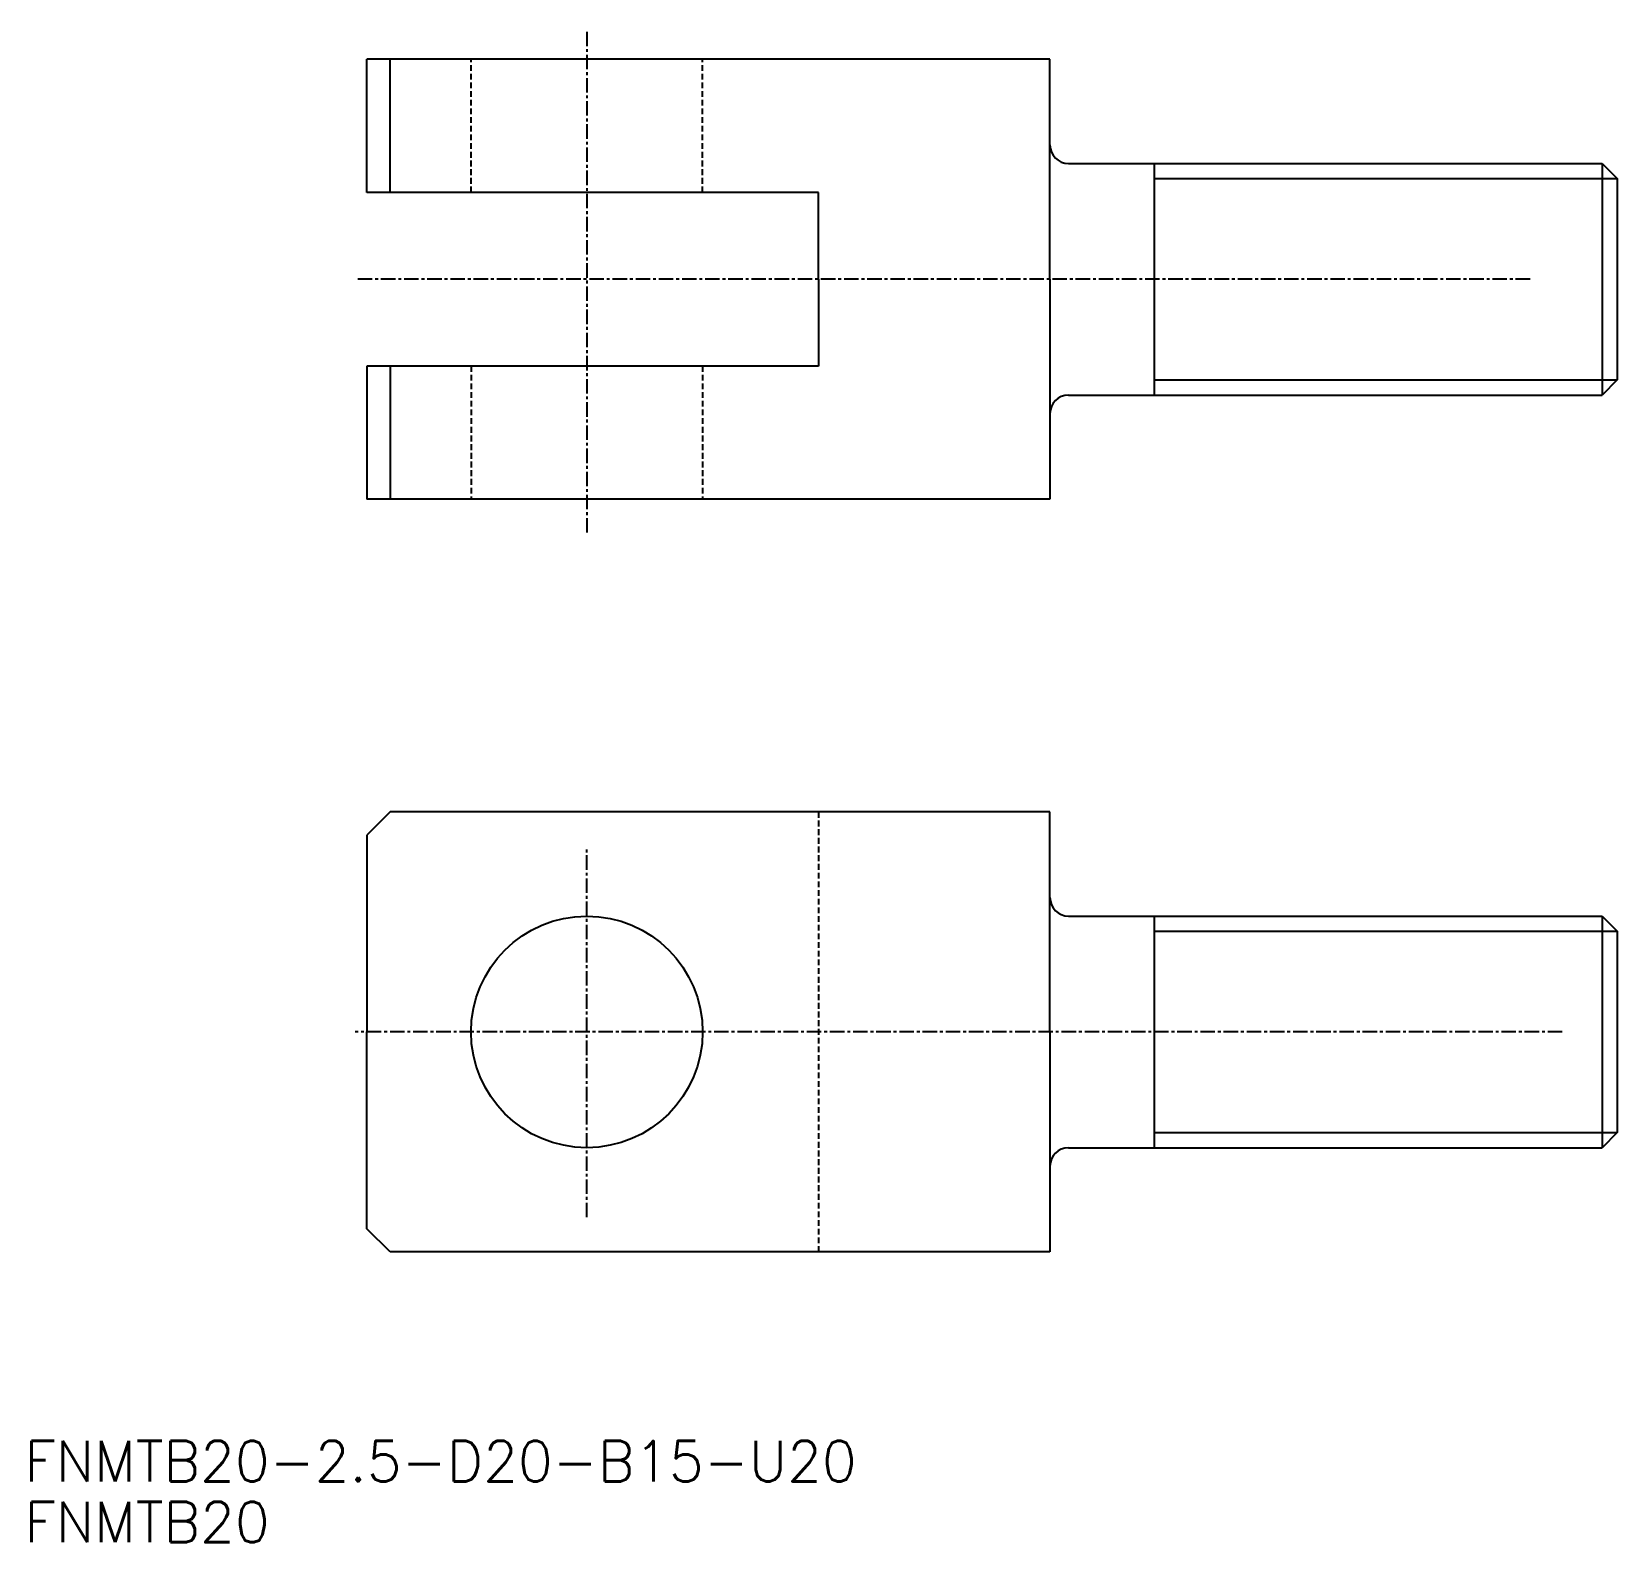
# Model space of a CAD drawing. Extents: x 1 to 138, y 1 to 131.
import ezdxf

# ---------------------------------------------------------------- set-up
doc = ezdxf.new("R2010")
doc.units = 0
doc.linetypes.add('CENTER', pattern=[2, 1.25, -0.25, 0.25, -0.25])
doc.linetypes.add('DASHED', pattern=[0.75, 0.5, -0.25])
doc.layers.get('0').update_dxf_attribs({"linetype": 'CONTINUOUS'})
doc.layers.add('CENTER', color=1, linetype='CENTER')
doc.styles.get("Standard").update_dxf_attribs({"font": 'txt.shx', "bigfont": 'extfont.shx'})

msp = doc.modelspace()

# ---------------------------------------------------------------- linework, layer by layer
at = {"color": 7, "linetype": 'CONTINUOUS'}
for p, q in [((89, 129), (30, 129)), ((30, 117.5), (30, 129)), ((32, 117.5), (32, 129)), ((89, 110), (89, 129)), ((90.6, 120), (136.7, 120)), ((136.7, 120), (136.7, 100)), ((136.7, 120), (138, 118.7)), ((138, 118.7), (138, 101.3)), ((69, 117.5), (30, 117.5)), ((69, 110), (69, 117.5)), ((69, 110), (69, 102.5)), ((89, 110), (89, 91)), ((69, 102.5), (30, 102.5)), ((30, 102.5), (30, 91)), ((32, 102.5), (32, 91)), ((90.6, 100), (136.7, 100)), ((138, 101.3), (136.7, 100)), ((89, 91), (30, 91)), ((32, 64), (30, 62)), ((89, 64), (32, 64)), ((89, 45), (89, 64)), ((30, 62), (30, 45)), ((90.6, 55), (136.7, 55)), ((136.7, 55), (136.7, 35)), ((136.7, 55), (138, 53.7)), ((138, 53.7), (138, 36.3)), ((30, 28), (30, 45)), ((89, 45), (89, 26)), ((138, 36.3), (136.7, 35)), ((90.6, 35), (136.7, 35)), ((32, 26), (30, 28)), ((89, 26), (32, 26))]:
    msp.add_line(p, q, dxfattribs=at)
at = {"color": 3, "linetype": 'DASHED'}
for p, q in [((39, 117.5), (39, 129)), ((59, 117.5), (59, 129)), ((39, 102.5), (39, 91)), ((59, 102.5), (59, 91)), ((69, 64), (69, 26))]:
    msp.add_line(p, q, dxfattribs=at)
at = {"color": 3}
for p, q in [((98, 120), (98, 100)), ((98, 118.7), (138, 118.7)), ((98, 101.3), (138, 101.3)), ((98, 55), (98, 35)), ((98, 53.7), (138, 53.7)), ((98, 36.3), (138, 36.3))]:
    msp.add_line(p, q, dxfattribs=at)
at = {"color": 7, "linetype": 'CONTINUOUS'}
msp.add_circle((49, 45), 10, dxfattribs=at)
for centre, start, end in [((90.6, 121.6), 180, 270), ((90.6, 98.4), 90, 180), ((90.6, 56.6), 180, 270), ((90.6, 33.4), 90, 180)]:
    msp.add_arc(centre, 1.6, start, end, dxfattribs=at)
at = {"layer": 'CENTER', "color": 1, "linetype": 'CENTER'}
for p, q in [((49, 131.38), (49, 88)), ((130.47, 110), (29, 110)), ((49, 29), (49, 61)), ((133.25, 45), (29, 45))]:
    msp.add_line(p, q, dxfattribs=at)

# ---------------------------------------------------------------- texts
at = {"color": 7, "linetype": 'CONTINUOUS'}
for s, p in [('FNMTB20-2.5-D20-B15-U20', (0.45, 6.17)), ('FNMTB20', (0.45, 0.92))]:
    msp.add_text(s, height=3.5, dxfattribs=at).set_placement(p)

doc.saveas('drawing.dxf')
